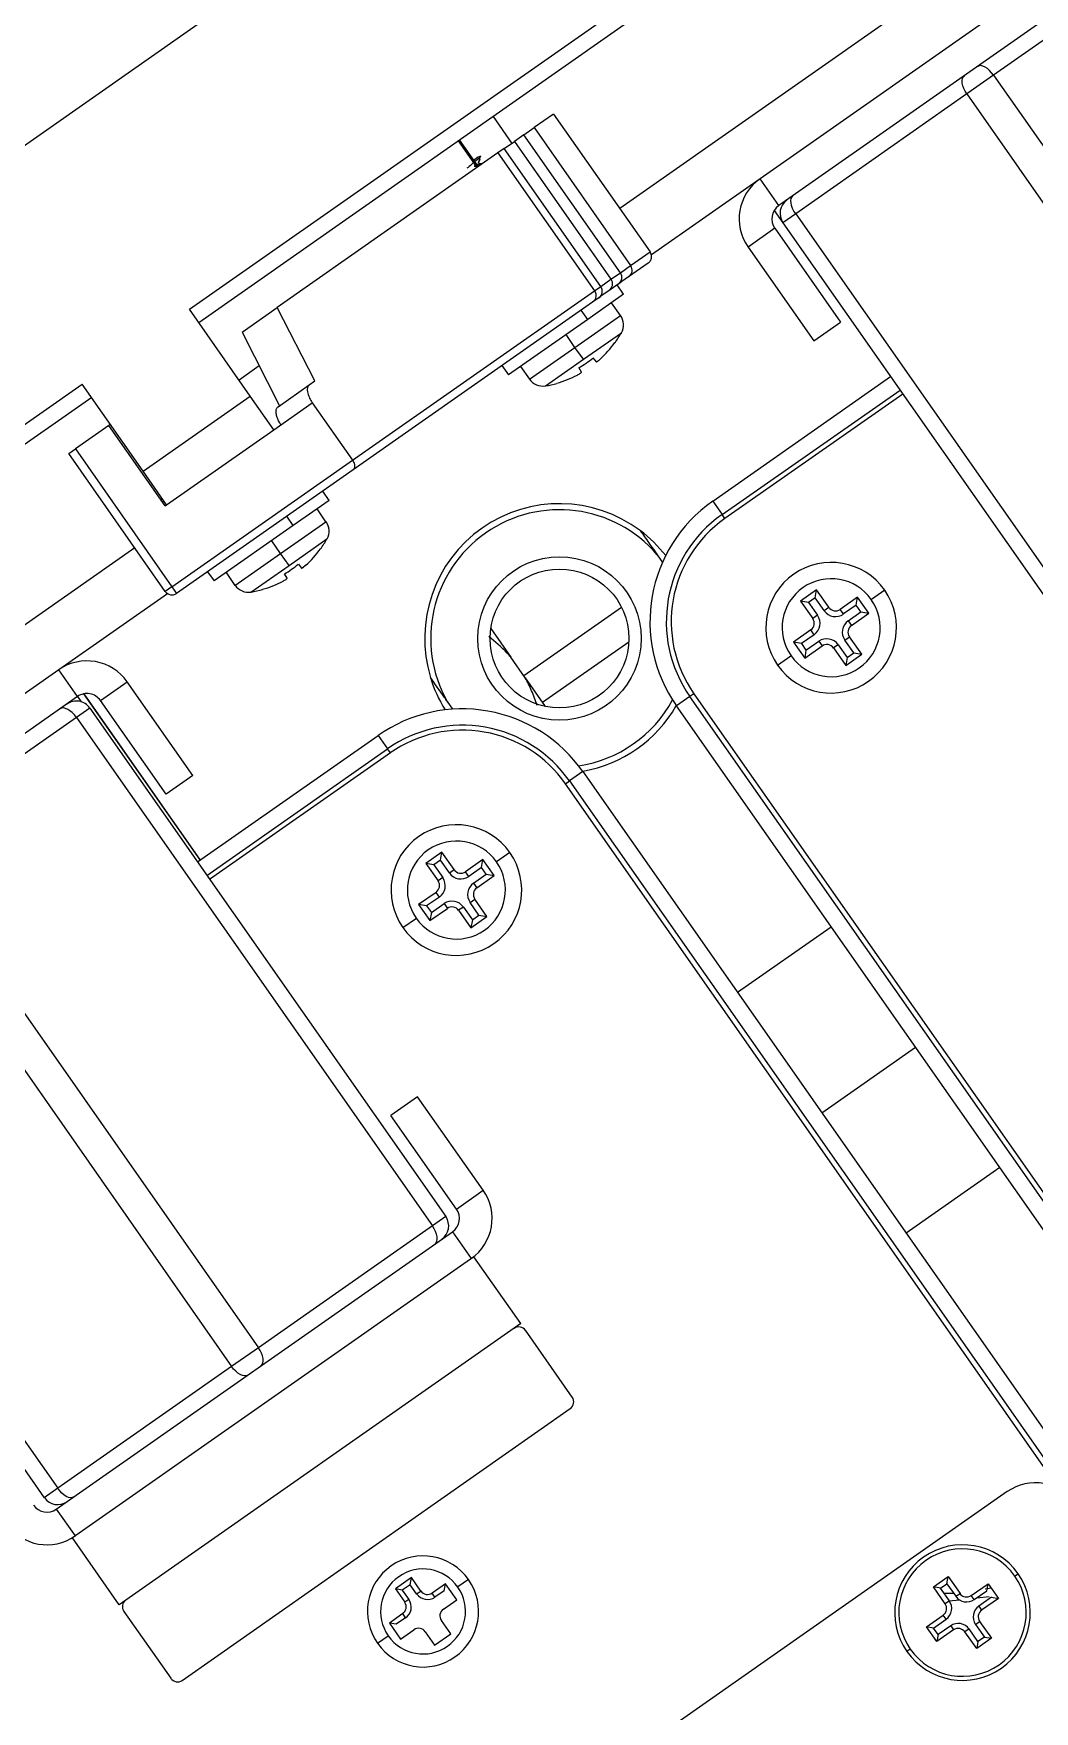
# Model space of a CAD drawing. Header units: millimetres. Extents: x 152904052 to 153933663, y 538271515 to 539240469.
# Drawn here: x 153465725.1 to 153465786.4, y 538578780.8 to 538578883.5 of the extents above; entities that cross this region are included whole.
import ezdxf

# ---------------------------------------------------------------- set-up
doc = ezdxf.new("R2010")
doc.units = ezdxf.units.MM
doc.layers.add('POWR', color=5, linetype='Continuous')

msp = doc.modelspace()

# ---------------------------------------------------------------- linework, layer by layer
at = {"layer": 'POWR', "color": 7}
for p, q in [((153465759.81, 538578901.37), (153465704.93, 538578862.94)), ((153465796.13, 538578897.44), (153465761.01, 538578872.85)), ((153465793.85, 538578891.64), (153465769.6, 538578874.66)), ((153465795, 538578890), (153465770.75, 538578873.02)), ((153465794.7, 538578888.57), (153465783.89, 538578881)), ((153465734.67, 538578866.67), (153465763.74, 538578887.04)), ((153465764.32, 538578886.22), (153465735.24, 538578865.85)), ((153465783.89, 538578881), (153465782.25, 538578879.85)), ((153465783.89, 538578881), (153465805.69, 538578849.87)), ((153465782.25, 538578879.85), (153465771.78, 538578872.52)), ((153465782.25, 538578879.85), (153465804.05, 538578848.72)), ((153465756.96, 538578878.62), (153465755.77, 538578877.79)), ((153465756.96, 538578878.62), (153465762.87, 538578870.19)), ((153465753.26, 538578878.47), (153465754.41, 538578876.83)), ((153465755.14, 538578877.35), (153465755.77, 538578877.79)), ((153465755.77, 538578877.79), (153465761.67, 538578869.35)), ((153465752.29, 538578875.35), (153465751.14, 538578876.99)), ((153465752.36, 538578875.4), (153465751.21, 538578877.04)), ((153465753.94, 538578876.51), (153465753.55, 538578876.24)), ((153465753.94, 538578876.51), (153465754.57, 538578876.95)), ((153465759.85, 538578868.07), (153465753.94, 538578876.51)), ((153465759.85, 538578868.07), (153465753.94, 538578876.51)), ((153465753.94, 538578876.51), (153465753.94, 538578876.51)), ((153465755.14, 538578877.35), (153465754.57, 538578876.95)), ((153465754.57, 538578876.95), (153465760.47, 538578868.51)), ((153465761.05, 538578868.91), (153465755.14, 538578877.35)), ((153465761.05, 538578868.91), (153465755.14, 538578877.35)), ((153465755.14, 538578877.35), (153465755.14, 538578877.35)), ((153465753.55, 538578876.24), (153465740.05, 538578866.79)), ((153465752.32, 538578875.98), (153465752.09, 538578875.79)), ((153465752.15, 538578875.86), (153465752.32, 538578875.98)), ((153465752.32, 538578875.98), (153465752.5, 538578876.06)), ((153465752.6, 538578875.57), (153465752.41, 538578875.57)), ((153465753.55, 538578876.24), (153465759.46, 538578867.8)), ((153465769.6, 538578874.66), (153465762.95, 538578870)), ((153465770.75, 538578873.02), (153465769.6, 538578874.66)), ((153465770.47, 538578872.72), (153465771, 538578871.97)), ((153465771.78, 538578872.52), (153465771, 538578871.97)), ((153465771.2, 538578873.34), (153465771.2, 538578873.33)), ((153465771.78, 538578872.52), (153465793.57, 538578841.39)), ((153465770.51, 538578871.63), (153465768.87, 538578870.48)), ((153465770.51, 538578871.63), (153465774.52, 538578865.89)), ((153465771, 538578871.97), (153465792.79, 538578840.84)), ((153465768.87, 538578870.48), (153465772.88, 538578864.75)), ((153465761.05, 538578868.91), (153465761.67, 538578869.35)), ((153465762.75, 538578869.49), (153465761.55, 538578868.65)), ((153465761.67, 538578869.35), (153465762.87, 538578870.19)), ((153465759.85, 538578868.07), (153465760.47, 538578868.51)), ((153465760.47, 538578868.51), (153465761.05, 538578868.91)), ((153465761.12, 538578868.35), (153465760.93, 538578868.21)), ((153465761.05, 538578868.91), (153465761.05, 538578868.91)), ((153465761.14, 538578868.37), (153465761.1, 538578868.43)), ((153465761.14, 538578868.37), (153465761.12, 538578868.35)), ((153465761.55, 538578868.65), (153465761.14, 538578868.37)), ((153465744.65, 538578857.43), (153465759.46, 538578867.8)), ((153465761.25, 538578867.59), (153465759.06, 538578866.05)), ((153465759.72, 538578867.37), (153465759.35, 538578867.11)), ((153465759.46, 538578867.8), (153465759.85, 538578868.07)), ((153465759.92, 538578867.51), (153465759.73, 538578867.37)), ((153465759.85, 538578868.07), (153465759.85, 538578868.07)), ((153465759.94, 538578867.53), (153465759.9, 538578867.59)), ((153465759.94, 538578867.53), (153465759.92, 538578867.51)), ((153465760.35, 538578867.81), (153465759.94, 538578867.53)), ((153465760.92, 538578868.21), (153465760.35, 538578867.81)), ((153465761.25, 538578867.59), (153465760.85, 538578868.16)), ((153465738.39, 538578861.35), (153465734.67, 538578866.67)), ((153465737.89, 538578865.27), (153465740.05, 538578866.79)), ((153465742.35, 538578862.29), (153465740.05, 538578866.79)), ((153465759.35, 538578867.11), (153465744.69, 538578856.85)), ((153465758.27, 538578864.34), (153465761.06, 538578866.29)), ((153465759.06, 538578866.05), (153465758.65, 538578866.62)), ((153465761.06, 538578866.29), (153465760.51, 538578867.07)), ((153465737.89, 538578865.27), (153465740.18, 538578860.77)), ((153465759.06, 538578866.05), (153465754.2, 538578862.65)), ((153465758.79, 538578863.61), (153465761.11, 538578865.23)), ((153465772.88, 538578864.75), (153465774.52, 538578865.89)), ((153465755.49, 538578862.39), (153465758.27, 538578864.34)), ((153465758.27, 538578864.34), (153465757.73, 538578865.12)), ((153465758.79, 538578863.61), (153465758.27, 538578864.34)), ((153465760.71, 538578864.64), (153465760.72, 538578864.62)), ((153465738.94, 538578863.2), (153465737.71, 538578862.33)), ((153465753.8, 538578863.23), (153465754.2, 538578862.65)), ((153465754.94, 538578863.17), (153465755.49, 538578862.39)), ((153465756.46, 538578861.98), (153465758.79, 538578863.61)), ((153465759.36, 538578863.69), (153465759.56, 538578863.45)), ((153465742.01, 538578862.05), (153465742.35, 538578862.29)), ((153465757.17, 538578862.13), (153465757.16, 538578862.15)), ((153465758.67, 538578862.83), (153465758.51, 538578863.1)), ((153465766.7, 538578854.92), (153465777.59, 538578862.55)), ((153465717.05, 538578854.34), (153465728.11, 538578862.09)), ((153465728.69, 538578861.27), (153465717.63, 538578853.52)), ((153465731.84, 538578856.76), (153465728.11, 538578862.09)), ((153465731.84, 538578856.76), (153465738.39, 538578861.35)), ((153465739.83, 538578859.3), (153465738.39, 538578861.35)), ((153465740.1, 538578860.71), (153465742.01, 538578862.05)), ((153465767.27, 538578854.1), (153465778.17, 538578861.73)), ((153465778.34, 538578861.48), (153465767.44, 538578853.86)), ((153465739.83, 538578859.3), (153465742.19, 538578860.95)), ((153465742.19, 538578860.95), (153465744.65, 538578857.43)), ((153465729.73, 538578859.56), (153465727.69, 538578858.13)), ((153465729.73, 538578859.56), (153465729.83, 538578859.63)), ((153465733.18, 538578854.64), (153465729.73, 538578859.56)), ((153465733.27, 538578854.71), (153465739.83, 538578859.3)), ((153465727.28, 538578857.84), (153465727.69, 538578858.13)), ((153465727.69, 538578858.13), (153465733.59, 538578849.69)), ((153465733.19, 538578849.4), (153465727.28, 538578857.84)), ((153465733.59, 538578849.69), (153465744.65, 538578857.43)), ((153465733.27, 538578854.71), (153465731.84, 538578856.76)), ((153465744.69, 538578856.85), (153465733.88, 538578849.28)), ((153465732.95, 538578854.97), (153465733, 538578855.1)), ((153465733, 538578854.89), (153465733.1, 538578854.96)), ((153465743.23, 538578854.97), (153465741.03, 538578853.43)), ((153465743.23, 538578854.97), (153465742.83, 538578855.54)), ((153465733.18, 538578854.64), (153465733.27, 538578854.71)), ((153465741.03, 538578853.43), (153465740.63, 538578854.01)), ((153465743.03, 538578853.67), (153465742.49, 538578854.45)), ((153465766.7, 538578854.92), (153465767.27, 538578854.1)), ((153465767.44, 538578853.86), (153465767.27, 538578854.1)), ((153465741.03, 538578853.43), (153465736.18, 538578850.04)), ((153465740.25, 538578851.72), (153465743.03, 538578853.67)), ((153465731.32, 538578852.06), (153465693.84, 538578825.82)), ((153465740.25, 538578851.72), (153465739.71, 538578852.5)), ((153465740.77, 538578850.99), (153465743.09, 538578852.61)), ((153465742.69, 538578852.02), (153465742.7, 538578852)), ((153465737.46, 538578849.77), (153465740.25, 538578851.72)), ((153465738.44, 538578849.36), (153465740.77, 538578850.99)), ((153465740.77, 538578850.99), (153465740.25, 538578851.72)), ((153465741.34, 538578851.07), (153465741.54, 538578850.83)), ((153465763.3, 538578851.65), (153465763.63, 538578851.18)), ((153465735.78, 538578850.61), (153465736.18, 538578850.04)), ((153465736.92, 538578850.55), (153465737.46, 538578849.77)), ((153465740.65, 538578850.21), (153465740.49, 538578850.48)), ((153465733.33, 538578849.26), (153465726.68, 538578844.6)), ((153465733.59, 538578849.69), (153465733.19, 538578849.4)), ((153465733.59, 538578849.69), (153465733.88, 538578849.28)), ((153465739.15, 538578849.52), (153465739.14, 538578849.53)), ((153465773.06, 538578849.49), (153465772.08, 538578848.8)), ((153465772.08, 538578848.8), (153465772.83, 538578847.74)), ((153465772.57, 538578848.72), (153465772.08, 538578848.8)), ((153465772.98, 538578849), (153465772.57, 538578848.72)), ((153465772.98, 538578849), (153465773.06, 538578849.49)), ((153465773.52, 538578848.23), (153465772.98, 538578849)), ((153465773.81, 538578848.43), (153465773.06, 538578849.49)), ((153465775.57, 538578849.05), (153465774.51, 538578848.3)), ((153465775.49, 538578848.56), (153465775.57, 538578849.05)), ((153465776.26, 538578848.07), (153465775.57, 538578849.05)), ((153465777.23, 538578849.48), (153465776.41, 538578848.9)), ((153465761.12, 538578848.42), (153465755.14, 538578844.23)), ((153465772.57, 538578848.72), (153465773.12, 538578847.94)), ((153465773.12, 538578847.94), (153465772.83, 538578847.74)), ((153465773.52, 538578848.23), (153465773.81, 538578848.43)), ((153465774.71, 538578848.02), (153465774.51, 538578848.3)), ((153465775.49, 538578848.56), (153465774.71, 538578848.02)), ((153465774.99, 538578847.61), (153465775.77, 538578848.15)), ((153465775.2, 538578847.32), (153465776.26, 538578848.07)), ((153465775.77, 538578848.15), (153465775.49, 538578848.56)), ((153465775.77, 538578848.15), (153465776.26, 538578848.07)), ((153465753.11, 538578847.13), (153465754.34, 538578845.37)), ((153465772.7, 538578847.04), (153465771.64, 538578846.3)), ((153465772.91, 538578846.75), (153465772.13, 538578846.21)), ((153465772.91, 538578846.75), (153465772.7, 538578847.04)), ((153465774.99, 538578847.61), (153465775.2, 538578847.32)), ((153465761.56, 538578846.29), (153465756.28, 538578842.6)), ((153465771.64, 538578846.3), (153465772.33, 538578845.31)), ((153465772.13, 538578846.21), (153465771.64, 538578846.3)), ((153465772.13, 538578846.21), (153465772.41, 538578845.8)), ((153465772.33, 538578845.31), (153465773.39, 538578846.06)), ((153465772.41, 538578845.8), (153465772.33, 538578845.31)), ((153465772.41, 538578845.8), (153465773.19, 538578846.35)), ((153465773.19, 538578846.35), (153465773.39, 538578846.06)), ((153465774.38, 538578846.14), (153465774.09, 538578845.94)), ((153465774.09, 538578845.94), (153465774.84, 538578844.87)), ((153465774.38, 538578846.14), (153465774.92, 538578845.36)), ((153465774.78, 538578846.42), (153465775.07, 538578846.62)), ((153465775.33, 538578845.65), (153465774.78, 538578846.42)), ((153465775.82, 538578845.56), (153465775.07, 538578846.62)), ((153465755.22, 538578844.12), (153465754.34, 538578845.37)), ((153465770.67, 538578844.89), (153465771.49, 538578845.46)), ((153465774.84, 538578844.87), (153465775.82, 538578845.56)), ((153465774.92, 538578845.36), (153465774.84, 538578844.87)), ((153465774.92, 538578845.36), (153465775.33, 538578845.65)), ((153465775.33, 538578845.65), (153465775.82, 538578845.56)), ((153465726.68, 538578844.6), (153465702.43, 538578827.62)), ((153465727.83, 538578842.96), (153465726.68, 538578844.6)), ((153465729.22, 538578842.72), (153465730.86, 538578843.87)), ((153465734.87, 538578838.13), (153465730.86, 538578843.87)), ((153465755.22, 538578844.12), (153465756.45, 538578842.36)), ((153465727.83, 538578842.96), (153465703.58, 538578825.99)), ((153465727.82, 538578842.96), (153465728.04, 538578842.64)), ((153465728.2, 538578843.13), (153465735.33, 538578832.95)), ((153465735.33, 538578832.96), (153465728.21, 538578843.13)), ((153465733.24, 538578836.98), (153465729.22, 538578842.72)), ((153465750.79, 538578842.19), (153465750.46, 538578842.66)), ((153465765.31, 538578842.96), (153465764.49, 538578842.39)), ((153465765.55, 538578843.13), (153465765.31, 538578842.96)), ((153465796.28, 538578798.73), (153465765.31, 538578842.96)), ((153465765.55, 538578843.13), (153465795.78, 538578799.97)), ((153465727.75, 538578841.69), (153465717.1, 538578834.23)), ((153465728.57, 538578842.26), (153465727.75, 538578841.69)), ((153465727.75, 538578841.69), (153465749.54, 538578810.56)), ((153465728.57, 538578842.26), (153465750.36, 538578811.13)), ((153465797.18, 538578795.7), (153465764.49, 538578842.39)), ((153465735.16, 538578832.84), (153465746.22, 538578840.58)), ((153465746.22, 538578840.58), (153465746.79, 538578839.76)), ((153465735.73, 538578832.02), (153465746.79, 538578839.76)), ((153465746.97, 538578839.52), (153465746.79, 538578839.76)), ((153465746.97, 538578839.52), (153465735.91, 538578831.77)), ((153465734.87, 538578838.13), (153465733.24, 538578836.98)), ((153465757.69, 538578837.63), (153465757.94, 538578837.8)), ((153465787.91, 538578794.46), (153465757.69, 538578837.63)), ((153465758.75, 538578838.37), (153465757.94, 538578837.8)), ((153465757.94, 538578837.8), (153465788.91, 538578793.56)), ((153465758.75, 538578838.37), (153465791.45, 538578791.68)), ((153465717.1, 538578834.23), (153465738.89, 538578803.1)), ((153465750.13, 538578833.43), (153465749.15, 538578832.74)), ((153465750.04, 538578832.94), (153465750.13, 538578833.43)), ((153465750.87, 538578832.37), (153465750.13, 538578833.43)), ((153465754.29, 538578833.42), (153465753.47, 538578832.84)), ((153465715.46, 538578833.08), (153465737.25, 538578801.95)), ((153465749.15, 538578832.74), (153465749.89, 538578831.68)), ((153465749.63, 538578832.66), (153465749.15, 538578832.74)), ((153465750.04, 538578832.94), (153465749.63, 538578832.66)), ((153465749.63, 538578832.66), (153465750.18, 538578831.88)), ((153465750.59, 538578832.17), (153465750.04, 538578832.94)), ((153465750.59, 538578832.17), (153465750.87, 538578832.37)), ((153465752.64, 538578832.99), (153465751.57, 538578832.24)), ((153465752.55, 538578832.5), (153465751.77, 538578831.96)), ((153465752.55, 538578832.5), (153465752.64, 538578832.99)), ((153465752.83, 538578832.09), (153465752.55, 538578832.5)), ((153465753.32, 538578832.01), (153465752.64, 538578832.99)), ((153465750.18, 538578831.88), (153465749.89, 538578831.68)), ((153465751.77, 538578831.96), (153465751.57, 538578832.24)), ((153465752.06, 538578831.55), (153465752.83, 538578832.09)), ((153465752.06, 538578831.55), (153465752.26, 538578831.26)), ((153465752.26, 538578831.26), (153465753.32, 538578832.01)), ((153465752.83, 538578832.09), (153465753.32, 538578832.01)), ((153465749.77, 538578830.98), (153465748.7, 538578830.24)), ((153465749.97, 538578830.69), (153465749.19, 538578830.15)), ((153465749.48, 538578829.74), (153465750.26, 538578830.29)), ((153465749.97, 538578830.69), (153465749.77, 538578830.98)), ((153465750.26, 538578830.29), (153465750.46, 538578830)), ((153465751.85, 538578830.36), (153465752.14, 538578830.56)), ((153465752.39, 538578829.59), (153465751.85, 538578830.36)), ((153465752.88, 538578829.5), (153465752.14, 538578830.56)), ((153465747.74, 538578828.83), (153465748.56, 538578829.4)), ((153465748.7, 538578830.24), (153465749.39, 538578829.25)), ((153465749.19, 538578830.15), (153465748.7, 538578830.24)), ((153465749.19, 538578830.15), (153465749.48, 538578829.74)), ((153465749.39, 538578829.25), (153465750.46, 538578830)), ((153465749.48, 538578829.74), (153465749.39, 538578829.25)), ((153465751.44, 538578830.08), (153465751.15, 538578829.88)), ((153465751.15, 538578829.88), (153465751.9, 538578828.81)), ((153465751.44, 538578830.08), (153465751.99, 538578829.3)), ((153465751.9, 538578828.81), (153465752.88, 538578829.5)), ((153465751.99, 538578829.3), (153465751.9, 538578828.81)), ((153465751.99, 538578829.3), (153465752.39, 538578829.59)), ((153465752.39, 538578829.59), (153465752.88, 538578829.5)), ((153465768.22, 538578824.86), (153465773.95, 538578828.87)), ((153465704.81, 538578825.63), (153465726.61, 538578794.5)), ((153465703.99, 538578825.05), (153465725.79, 538578793.92)), ((153465773.38, 538578817.48), (153465779.11, 538578821.5)), ((153465748.64, 538578818.47), (153465747, 538578817.32)), ((153465752.65, 538578812.74), (153465748.64, 538578818.47)), ((153465751.02, 538578811.59), (153465747, 538578817.32)), ((153465784.28, 538578814.13), (153465778.54, 538578810.11)), ((153465751.02, 538578811.59), (153465752.65, 538578812.74)), ((153465750.36, 538578811.13), (153465749.54, 538578810.56)), ((153465726.52, 538578793.22), (153465750.77, 538578810.2)), ((153465749.54, 538578810.56), (153465738.89, 538578803.1)), ((153465750.77, 538578810.2), (153465751.92, 538578808.56)), ((153465752.08, 538578808.67), (153465727.51, 538578791.47)), ((153465754.95, 538578804.58), (153465752.08, 538578808.67)), ((153465754.95, 538578804.58), (153465730.38, 538578787.37)), ((153465758.1, 538578800.07), (153465755.24, 538578804.17)), ((153465738.89, 538578803.1), (153465737.25, 538578801.95)), ((153465737.25, 538578801.95), (153465726.61, 538578794.5)), ((153465734.23, 538578782.74), (153465757.98, 538578799.38)), ((153465726.61, 538578794.5), (153465725.79, 538578793.92)), ((153465784.73, 538578794.3), (153465729.85, 538578755.87)), ((153465726.52, 538578793.22), (153465727.67, 538578791.58)), ((153465730.38, 538578787.37), (153465727.51, 538578791.47)), ((153465785.18, 538578789.12), (153465785.39, 538578789.27)), ((153465748.26, 538578789.03), (153465747.28, 538578788.34)), ((153465747.28, 538578788.34), (153465747.85, 538578787.52)), ((153465747.7, 538578788.27), (153465747.28, 538578788.34)), ((153465748.18, 538578788.6), (153465747.7, 538578788.27)), ((153465747.7, 538578788.27), (153465748.1, 538578787.7)), ((153465748.18, 538578788.6), (153465748.26, 538578789.03)), ((153465748.58, 538578788.03), (153465748.18, 538578788.6)), ((153465748.83, 538578788.21), (153465748.26, 538578789.03)), ((153465748.58, 538578788.03), (153465748.83, 538578788.21)), ((153465750.35, 538578788.66), (153465749.53, 538578788.09)), ((153465750.27, 538578788.23), (153465749.7, 538578787.84)), ((153465750.27, 538578788.23), (153465750.35, 538578788.66)), ((153465751.04, 538578787.68), (153465750.35, 538578788.66)), ((153465751.76, 538578788.91), (153465751.1, 538578788.46)), ((153465780.22, 538578788.46), (153465781.12, 538578789.09)), ((153465780.93, 538578787.43), (153465780.22, 538578788.46)), ((153465780.64, 538578788.38), (153465780.22, 538578788.46)), ((153465780.64, 538578788.38), (153465781.04, 538578788.66)), ((153465781.19, 538578787.61), (153465780.64, 538578788.38)), ((153465781.04, 538578788.66), (153465781.12, 538578789.09)), ((153465781.04, 538578788.66), (153465781.58, 538578787.89)), ((153465781.12, 538578789.09), (153465781.84, 538578788.06)), ((153465782.53, 538578787.94), (153465783.56, 538578788.66)), ((153465782.71, 538578787.69), (153465783.48, 538578788.23)), ((153465783.74, 538578788.39), (153465783.37, 538578788.33)), ((153465783.48, 538578788.23), (153465783.56, 538578788.66)), ((153465783.56, 538578788.66), (153465784.19, 538578787.76)), ((153465748.1, 538578787.7), (153465747.85, 538578787.52)), ((153465749.7, 538578787.84), (153465749.53, 538578788.09)), ((153465750.22, 538578787.1), (153465751.04, 538578787.68)), ((153465781.46, 538578788.06), (153465780.88, 538578788.05)), ((153465781.19, 538578787.61), (153465780.93, 538578787.43)), ((153465781.18, 538578787.61), (153465781.8, 538578787.68)), ((153465781.58, 538578787.89), (153465781.84, 538578788.06)), ((153465782.71, 538578787.69), (153465782.53, 538578787.94)), ((153465782.86, 538578787.79), (153465783.62, 538578787.88)), ((153465783.76, 538578787.83), (153465782.99, 538578787.29)), ((153465782.99, 538578787.29), (153465783.16, 538578787.04)), ((153465784.19, 538578787.76), (153465783.16, 538578787.04)), ((153465783.76, 538578787.83), (153465784.19, 538578787.76)), ((153465730.66, 538578786.96), (153465733.53, 538578782.87)), ((153465747.73, 538578786.83), (153465746.91, 538578786.25)), ((153465746.91, 538578786.25), (153465747.6, 538578785.27)), ((153465747.33, 538578786.18), (153465746.91, 538578786.25)), ((153465747.9, 538578786.57), (153465747.33, 538578786.18)), ((153465747.9, 538578786.57), (153465747.73, 538578786.83)), ((153465750.67, 538578785.59), (153465750.09, 538578786.41)), ((153465779.79, 538578786.02), (153465780.81, 538578786.74)), ((153465780.21, 538578785.94), (153465780.99, 538578786.48)), ((153465780.99, 538578786.48), (153465780.81, 538578786.74)), ((153465782.79, 538578786.17), (153465783.04, 538578786.34)), ((153465782.79, 538578786.17), (153465783.33, 538578785.39)), ((153465783.04, 538578786.34), (153465783.76, 538578785.32)), ((153465746.19, 538578785.01), (153465746.84, 538578785.47)), ((153465747.6, 538578785.27), (153465748.41, 538578785.84)), ((153465749.11, 538578785.72), (153465749.68, 538578784.9)), ((153465749.68, 538578784.9), (153465750.67, 538578785.59)), ((153465780.42, 538578785.12), (153465779.79, 538578786.02)), ((153465780.21, 538578785.94), (153465779.79, 538578786.02)), ((153465780.49, 538578785.54), (153465780.21, 538578785.94)), ((153465781.44, 538578785.83), (153465780.42, 538578785.12)), ((153465780.49, 538578785.54), (153465780.42, 538578785.12)), ((153465781.27, 538578786.09), (153465780.49, 538578785.54)), ((153465781.27, 538578786.09), (153465781.44, 538578785.83)), ((153465782.39, 538578785.89), (153465782.14, 538578785.71)), ((153465782.86, 538578784.69), (153465782.14, 538578785.71)), ((153465782.93, 538578785.12), (153465782.39, 538578785.89)), ((153465783.76, 538578785.32), (153465782.86, 538578784.69)), ((153465782.93, 538578785.12), (153465782.86, 538578784.69)), ((153465783.33, 538578785.39), (153465782.93, 538578785.12)), ((153465783.33, 538578785.39), (153465783.76, 538578785.32)), ((153465778.79, 538578784.65), (153465778.59, 538578784.51))]:
    msp.add_line(p, q, dxfattribs=at)
at = {"layer": 'POWR', "color": 7, "flags": 128}
for points in [[(153465782.25, 538578879.85), (153465782.15, 538578880.02), (153465782.07, 538578880.19), (153465782.01, 538578880.36), (153465781.97, 538578880.52), (153465781.97, 538578880.67), (153465781.99, 538578880.79), (153465782.03, 538578880.9), (153465782.11, 538578880.97)], [(153465783.89, 538578881), (153465783.77, 538578881.15), (153465783.64, 538578881.29), (153465783.51, 538578881.41), (153465783.37, 538578881.5), (153465783.24, 538578881.56), (153465783.12, 538578881.59), (153465783.01, 538578881.58), (153465782.93, 538578881.54)], [(153465771.78, 538578872.52), (153465771.67, 538578872.68), (153465771.59, 538578872.85), (153465771.53, 538578873.02), (153465771.5, 538578873.18), (153465771.49, 538578873.33), (153465771.51, 538578873.46), (153465771.56, 538578873.56), (153465771.63, 538578873.64)], [(153465727.75, 538578841.69), (153465727.63, 538578841.84), (153465727.5, 538578841.98), (153465727.36, 538578842.09), (153465727.22, 538578842.18), (153465727.09, 538578842.24), (153465726.96, 538578842.27), (153465726.85, 538578842.26), (153465726.76, 538578842.22)], [(153465749.71, 538578809.45), (153465749.77, 538578809.52), (153465749.82, 538578809.62), (153465749.84, 538578809.75), (153465749.83, 538578809.9), (153465749.79, 538578810.06), (153465749.73, 538578810.22), (153465749.65, 538578810.39), (153465749.54, 538578810.56)], [(153465739.06, 538578802), (153465739.13, 538578802.07), (153465739.17, 538578802.17), (153465739.19, 538578802.29), (153465739.18, 538578802.44), (153465739.14, 538578802.6), (153465739.08, 538578802.77), (153465739, 538578802.94), (153465738.89, 538578803.1)], [(153465738.24, 538578801.42), (153465738.15, 538578801.38), (153465738.04, 538578801.38), (153465737.91, 538578801.4), (153465737.78, 538578801.46), (153465737.64, 538578801.55), (153465737.51, 538578801.66), (153465737.37, 538578801.8), (153465737.25, 538578801.95)], [(153465727.59, 538578793.97), (153465727.5, 538578793.93), (153465727.39, 538578793.92), (153465727.26, 538578793.94), (153465727.13, 538578794), (153465726.99, 538578794.09), (153465726.86, 538578794.21), (153465726.73, 538578794.34), (153465726.61, 538578794.5)]]:
    msp.add_lwpolyline(points, dxfattribs=at)
at = {"layer": 'POWR', "color": 7}
for radius in [5, 4.25]:
    msp.add_circle((153465757.32, 538578846.52), radius, dxfattribs=at)
for centre, radius, start, end in [((153465771.32, 538578872.2), 3, 125, 215), ((153465771.32, 538578872.2), 1, 125, 215), ((153465771.82, 538578872.54), 1, 125, 215), ((153465761.27, 538578869.06), 0.499, 305.07, 35.0698), ((153465760.07, 538578868.22), 0.499, 305.07, 35.0698), ((153465760.64, 538578868.62), 0.499, 305.07, 35.0698), ((153465760.64, 538578868.62), 0.5, 305, 35), ((153465761.16, 538578868.44), 0.103, 217.4159, 246.5165), ((153465759.44, 538578867.78), 0.499, 305.07, 35.0698), ((153465759.44, 538578867.78), 0.5, 305, 35), ((153465759.96, 538578867.6), 0.103, 217.4159, 246.5165), ((153465760.24, 538578865.72), 1, 330.8721, 35), ((153465755.43, 538578868.4), 6.5, 324.4786, 330.8721), ((153465755.41, 538578868.43), 6.52, 312.4848, 324.3917), ((153465755.32, 538578868.55), 6.32, 300.3185, 309.6814), ((153465756.3, 538578862.97), 1, 215, 279.1279), ((153465755.43, 538578868.4), 6.5, 279.1279, 285.5214), ((153465755.41, 538578868.43), 6.52, 285.6083, 297.5152), ((153465757.32, 538578846.52), 8.25, 53.1949, 196.8051), ((153465757.32, 538578846.52), 7.88, 40.5937, 209.4063), ((153465771.86, 538578847.55), 9, 125, 215), ((153465771.86, 538578847.55), 8, 125, 215), ((153465742.22, 538578853.1), 1, 330.8721, 35), ((153465757.32, 538578846.52), 8.25, 37.9694, 53.1949), ((153465771.86, 538578847.55), 7.7, 125, 215), ((153465737.39, 538578855.81), 6.52, 312.4848, 324.3917), ((153465737.41, 538578855.78), 6.5, 324.4786, 330.8721), ((153465737.3, 538578855.93), 6.32, 300.3185, 309.6814), ((153465773.95, 538578847.18), 4, 35, 215), ((153465737.39, 538578855.81), 6.52, 285.6083, 297.5152), ((153465773.95, 538578847.18), 3, 35, 215), ((153465733.59, 538578849.69), 0.5, 215, 305), ((153465738.28, 538578850.35), 1, 215, 279.1279), ((153465737.41, 538578855.78), 6.5, 279.1279, 285.5214), ((153465773.95, 538578847.18), 4, 215, 35), ((153465773.95, 538578847.18), 3, 215, 35), ((153465772.42, 538578847.45), 0.851, 305, 35), ((153465774.22, 538578848.71), 0.851, 215, 305), ((153465774.22, 538578848.71), 0.5, 215, 305), ((153465772.42, 538578847.45), 0.5, 305, 35), ((153465775.48, 538578846.91), 0.851, 125, 215), ((153465775.48, 538578846.91), 0.5, 125, 215), ((153465773.68, 538578845.65), 0.851, 35, 125), ((153465773.68, 538578845.65), 0.5, 35, 125), ((153465728.4, 538578842.15), 3, 35, 125), ((153465757.32, 538578846.52), 8.25, 196.8051, 212.0306), ((153465727.75, 538578841.69), 1, 35, 125), ((153465728.4, 538578842.15), 1, 35, 125), ((153465757.32, 538578846.52), 7.88, 278.5203, 331.4797), ((153465751.38, 538578833.21), 9, 35, 125), ((153465757.32, 538578846.52), 8.25, 280.0889, 330.1031), ((153465751.38, 538578833.21), 8, 35, 125), ((153465751.38, 538578833.21), 7.7, 35, 125), ((153465751.01, 538578831.12), 4, 35, 215), ((153465751.01, 538578831.12), 4, 215, 35), ((153465751.01, 538578831.12), 3, 35, 215), ((153465751.01, 538578831.12), 3, 215, 35), ((153465751.28, 538578832.65), 0.5, 215, 305), ((153465749.48, 538578831.39), 0.5, 305, 35), ((153465749.48, 538578831.39), 0.851, 305, 35), ((153465751.28, 538578832.65), 0.851, 215, 305), ((153465752.55, 538578830.85), 0.851, 125, 215), ((153465750.74, 538578829.59), 0.851, 35, 125), ((153465752.55, 538578830.85), 0.5, 125, 215), ((153465750.74, 538578829.59), 0.5, 35, 125), ((153465750.2, 538578811.02), 3, 305, 35), ((153465749.54, 538578810.56), 1, 305, 35), ((153465750.2, 538578811.02), 1, 305, 35), ((153465754.83, 538578803.88), 0.5, 35, 125), ((153465757.69, 538578799.79), 0.5, 305, 35), ((153465786.45, 538578791.84), 3, 35, 125), ((153465725.95, 538578794.04), 1, 215, 305), ((153465726.61, 538578794.5), 1, 215, 305), ((153465725.95, 538578794.04), 3, 215, 305), ((153465748.97, 538578786.96), 3.4, 35, 215), ((153465781.99, 538578786.89), 4.15, 35, 215), ((153465781.99, 538578786.89), 3.9, 35, 215), ((153465748.97, 538578786.96), 2.6, 35, 215), ((153465781.99, 538578786.89), 4.15, 215, 35), ((153465748.97, 538578786.96), 3.4, 215, 35), ((153465748.97, 538578786.96), 2.6, 215, 35), ((153465749.24, 538578788.5), 0.5, 215, 305), ((153465781.99, 538578786.89), 3.9, 215, 35), ((153465731.07, 538578787.25), 0.5, 125, 215), ((153465747.44, 538578787.23), 0.5, 305, 35), ((153465747.44, 538578787.23), 0.807, 305, 35), ((153465749.24, 538578788.5), 0.807, 215, 305), ((153465780.52, 538578787.15), 0.5, 305, 35), ((153465780.52, 538578787.15), 0.807, 305, 35), ((153465782.24, 538578788.35), 0.807, 215, 305), ((153465782.24, 538578788.35), 0.5, 215, 305), ((153465783.45, 538578786.63), 0.807, 125, 215), ((153465750.5, 538578786.69), 0.5, 125, 215), ((153465781.73, 538578785.42), 0.807, 35, 125), ((153465783.45, 538578786.63), 0.5, 125, 215), ((153465748.7, 538578785.43), 0.5, 35, 125), ((153465781.73, 538578785.42), 0.5, 35, 125), ((153465733.94, 538578783.15), 0.5, 215, 305)]:
    msp.add_arc(centre, radius, start, end, dxfattribs=at)
for points, knots in [([(153465752.48, 538578876.03), (153465752.48, 538578876.02), (153465752.48, 538578875.99), (153465752.21, 538578875.75), (153465751.85, 538578875.46), (153465751.65, 538578875.3)], [0, 0, 0, 0, 0.212902, 0.581197, 1, 1, 1, 1]), ([(153465752.09, 538578875.43), (153465752.18, 538578875.47), (153465752.36, 538578875.57), (153465752.44, 538578875.58), (153465752.42, 538578875.53), (153465752.3, 538578875.42), (153465752.24, 538578875.36)], [0, 0, 0, 0, 0.250129, 0.498928, 0.744653, 1, 1, 1, 1]), ([(153465752.37, 538578875.64), (153465752.39, 538578875.71), (153465752.44, 538578875.84), (153465752.49, 538578875.98), (153465752.51, 538578876.05)], [0, 0, 0, 0, 0.4998935, 1, 1, 1, 1]), ([(153465762.75, 538578869.49), (153465762.8, 538578869.54), (153465762.91, 538578869.64), (153465762.97, 538578869.84), (153465762.95, 538578870.04), (153465762.9, 538578870.14), (153465762.87, 538578870.19)], [0, 0, 0, 0, 0.270336, 0.562527, 0.789797, 1, 1, 1, 1]), ([(153465759.46, 538578867.8), (153465759.49, 538578867.76), (153465759.53, 538578867.68), (153465759.56, 538578867.53), (153465759.54, 538578867.37), (153465759.47, 538578867.22), (153465759.39, 538578867.14), (153465759.35, 538578867.11)], [0, 0, 0, 0, 0.174928, 0.36388, 0.560047, 0.788091, 1, 1, 1, 1]), ([(153465759.56, 538578863.45), (153465759.57, 538578863.45), (153465759.58, 538578863.45), (153465759.64, 538578863.48), (153465759.72, 538578863.54), (153465759.78, 538578863.6), (153465759.81, 538578863.62)], [0, 0, 0, 0, 0.2506482, 0.4997541, 0.7490998, 1, 1, 1, 1]), ([(153465759.81, 538578863.62), (153465759.78, 538578863.6), (153465759.72, 538578863.54), (153465759.64, 538578863.48), (153465759.58, 538578863.45), (153465759.57, 538578863.45), (153465759.56, 538578863.45)], [0, 0, 0, 0, 0.250648, 0.499754, 0.7491, 1, 1, 1, 1]), ([(153465758.42, 538578862.65), (153465758.45, 538578862.67), (153465758.53, 538578862.71), (153465758.61, 538578862.76), (153465758.67, 538578862.81), (153465758.67, 538578862.82), (153465758.67, 538578862.83)], [0, 0, 0, 0, 0.2506482, 0.4997541, 0.7490998, 1, 1, 1, 1]), ([(153465742.01, 538578862.05), (153465741.96, 538578862), (153465741.87, 538578861.88), (153465741.89, 538578861.57), (153465742.01, 538578861.24), (153465742.13, 538578861.05), (153465742.19, 538578860.95)], [0, 0, 0, 0, 0.273241, 0.566326, 0.792171, 1, 1, 1, 1]), ([(153465740.27, 538578859.61), (153465740.22, 538578859.69), (153465740.12, 538578859.85), (153465740.02, 538578860.11), (153465739.96, 538578860.37), (153465739.98, 538578860.59), (153465740.06, 538578860.67), (153465740.1, 538578860.71)], [0, 0, 0, 0, 0.174736, 0.363548, 0.559692, 0.78787, 1, 1, 1, 1]), ([(153465744.65, 538578857.43), (153465744.68, 538578857.39), (153465744.73, 538578857.31), (153465744.78, 538578857.17), (153465744.79, 538578857.04), (153465744.77, 538578856.92), (153465744.72, 538578856.87), (153465744.69, 538578856.85)], [0, 0, 0, 0, 0.1635184, 0.3442853, 0.5393013, 0.7753085, 1, 1, 1, 1]), ([(153465762.26, 538578853.13), (153465762.44, 538578852.88), (153465762.78, 538578852.39), (153465763.13, 538578851.89), (153465763.3, 538578851.65)], [0, 0, 0, 0, 0.517925, 1, 1, 1, 1]), ([(153465741.54, 538578850.83), (153465741.55, 538578850.83), (153465741.56, 538578850.83), (153465741.62, 538578850.86), (153465741.7, 538578850.93), (153465741.76, 538578850.98), (153465741.79, 538578851.01)], [0, 0, 0, 0, 0.250648, 0.499754, 0.7491, 1, 1, 1, 1]), ([(153465741.79, 538578851.01), (153465741.76, 538578850.98), (153465741.7, 538578850.93), (153465741.62, 538578850.86), (153465741.56, 538578850.83), (153465741.55, 538578850.83), (153465741.54, 538578850.83)], [0, 0, 0, 0, 0.250648, 0.499754, 0.7491, 1, 1, 1, 1]), ([(153465740.4, 538578850.03), (153465740.43, 538578850.05), (153465740.5, 538578850.09), (153465740.59, 538578850.14), (153465740.64, 538578850.19), (153465740.65, 538578850.2), (153465740.65, 538578850.21)], [0, 0, 0, 0, 0.250648, 0.499754, 0.7491, 1, 1, 1, 1]), ([(153465754.34, 538578845.37), (153465754.27, 538578845.46), (153465753.86, 538578845.92), (153465753.39, 538578846.32), (153465753, 538578846.64)], [0, 0, 0, 0, 0.179084, 1, 1, 1, 1]), ([(153465750.46, 538578842.66), (153465750.4, 538578842.75), (153465750.04, 538578843.25), (153465749.7, 538578843.74), (153465749.42, 538578844.14)], [0, 0, 0, 0, 0.179084, 1, 1, 1, 1]), ([(153465755.95, 538578842.42), (153465755.85, 538578842.72), (153465755.65, 538578843.31), (153465755.36, 538578843.85), (153465755.22, 538578844.12)], [0, 0, 0, 0, 0.517925, 1, 1, 1, 1])]:
    msp.add_open_spline(points, degree=3, knots=knots, dxfattribs=at)

doc.saveas('drawing.dxf')
